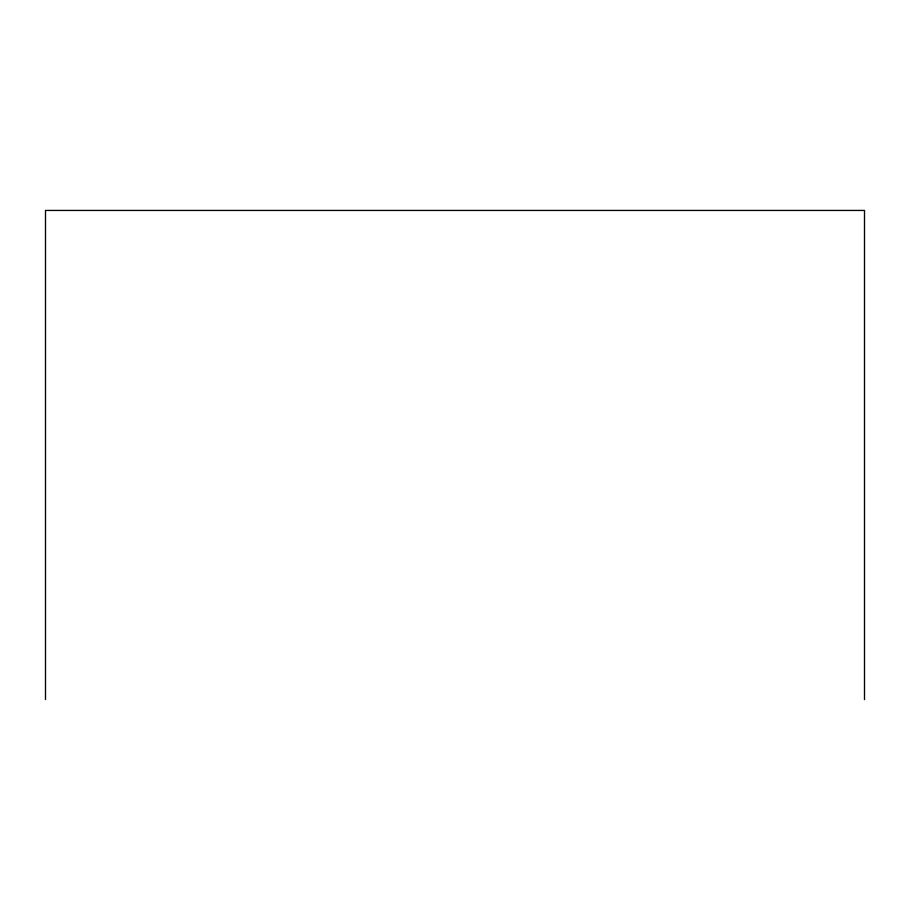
<?xml version="1.0" encoding="UTF-8"?>
<svg xmlns="http://www.w3.org/2000/svg" width="910" height="910" viewBox="0 0 910 910"><rect width="100%" height="100%" fill="white"/><g stroke="black" fill="none" stroke-linecap="round" stroke-linejoin="round"><path stroke-width="1.36" d="M864.5 699.562L864.5 210.438L45.5 210.438L45.5 699.562"/></g></svg>
